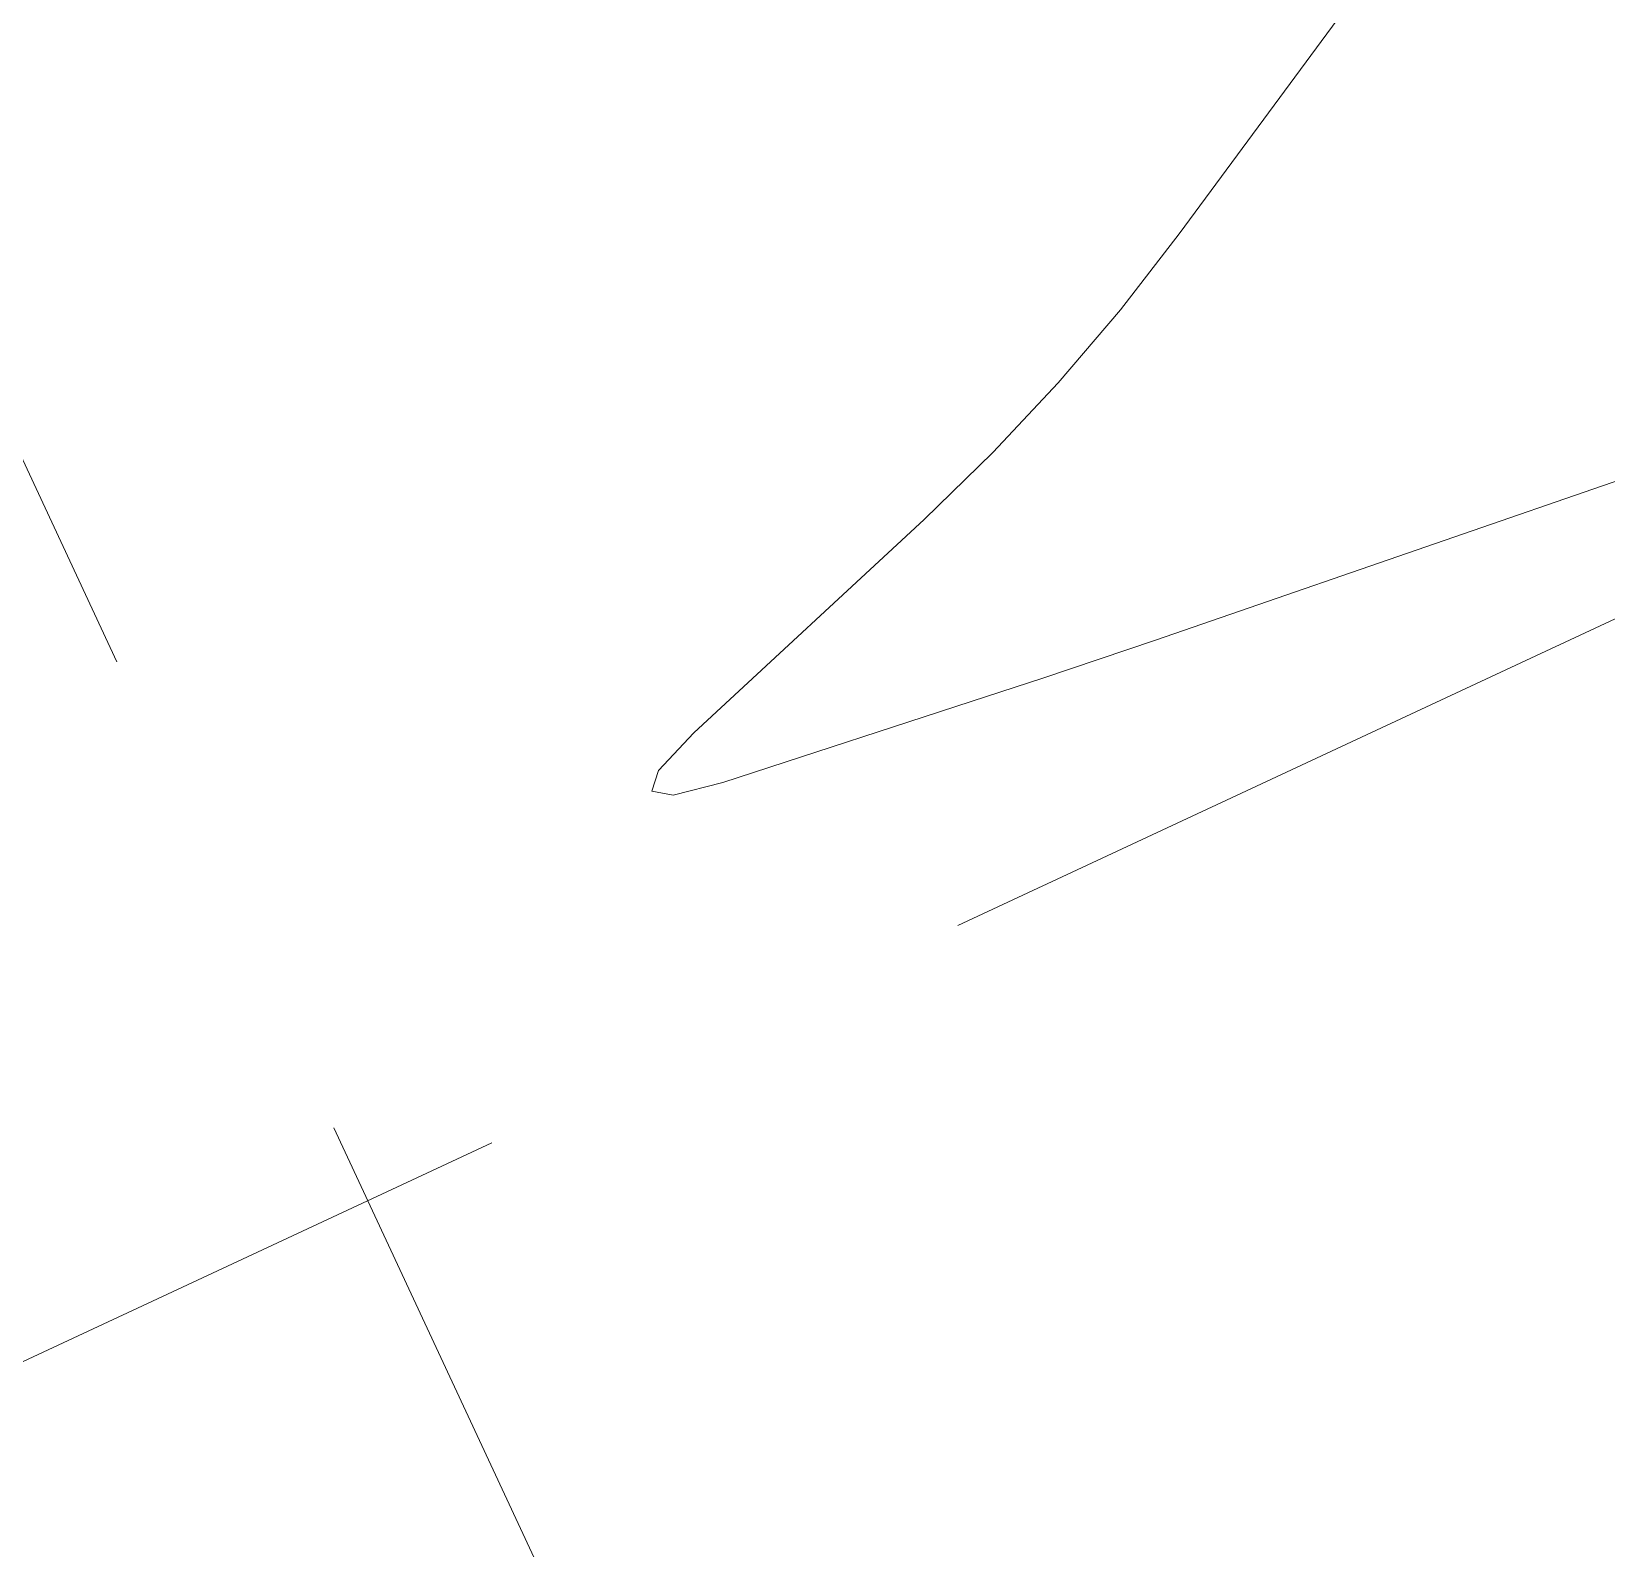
# Model space of a CAD drawing. Extents: x 2498567 to 2501210, y 7092229 to 7094464.
# Drawn here: x 2499994.12 to 2500007.53, y 7093277.83 to 7093290.73 of the extents above; entities that cross this region are included whole.
import ezdxf

# ---------------------------------------------------------------- set-up
doc = ezdxf.new("R2010")
doc.units = 0
doc.header["$MEASUREMENT"] = 0
doc.linetypes.add('HIDDEN', pattern=[0.375, 0.25, -0.125])
doc.layers.add('GRID', color=254, linetype='HIDDEN')
doc.layers.add('Level 31', color=254, linetype='Continuous', lineweight=0)

msp = doc.modelspace()

# ---------------------------------------------------------------- linework, layer by layer
at = {"layer": 'GRID', "color": 252, "linetype": 'HIDDEN', "lineweight": 0, "ltscale": 35}
for p, q in [((2499669.45, 7093983.234), (2500190.597, 7092865.56)), ((2498943.313, 7092789.48), (2500922.942, 7093712.538))]:
    msp.add_line(p, q, dxfattribs=at)
at = {"layer": 'Level 31', "color": 35, "linetype": 'Continuous', "lineweight": 13}
for p, q in [((2500006.464, 7093292.497), (2500003.89, 7093289.008)), ((2500004.166, 7093285.716), (2500017.97, 7093290.489)), ((2500003.89, 7093289.008), (2500003.391, 7093288.362)), ((2500003.391, 7093288.362), (2500002.862, 7093287.742)), ((2500002.862, 7093287.742), (2500002.305, 7093287.148)), ((2500002.305, 7093287.148), (2500001.72, 7093286.579)), ((2500001.72, 7093286.579), (2499999.76, 7093284.763)), ((2500003.688, 7093285.552), (2500004.166, 7093285.716)), ((2500003.21, 7093285.39), (2500003.688, 7093285.552)), ((2500002.73, 7093285.23), (2500003.21, 7093285.39)), ((2500002.25, 7093285.072), (2500002.73, 7093285.23)), ((2500000.008, 7093284.341), (2500002.25, 7093285.072)), ((2499999.76, 7093284.763), (2499999.46, 7093284.445)), ((2499999.46, 7093284.445), (2499999.402, 7093284.269)), ((2499999.585, 7093284.234), (2500000.008, 7093284.341)), ((2499999.402, 7093284.269), (2499999.585, 7093284.234))]:
    msp.add_line(p, q, dxfattribs=at)

doc.saveas('drawing.dxf')
